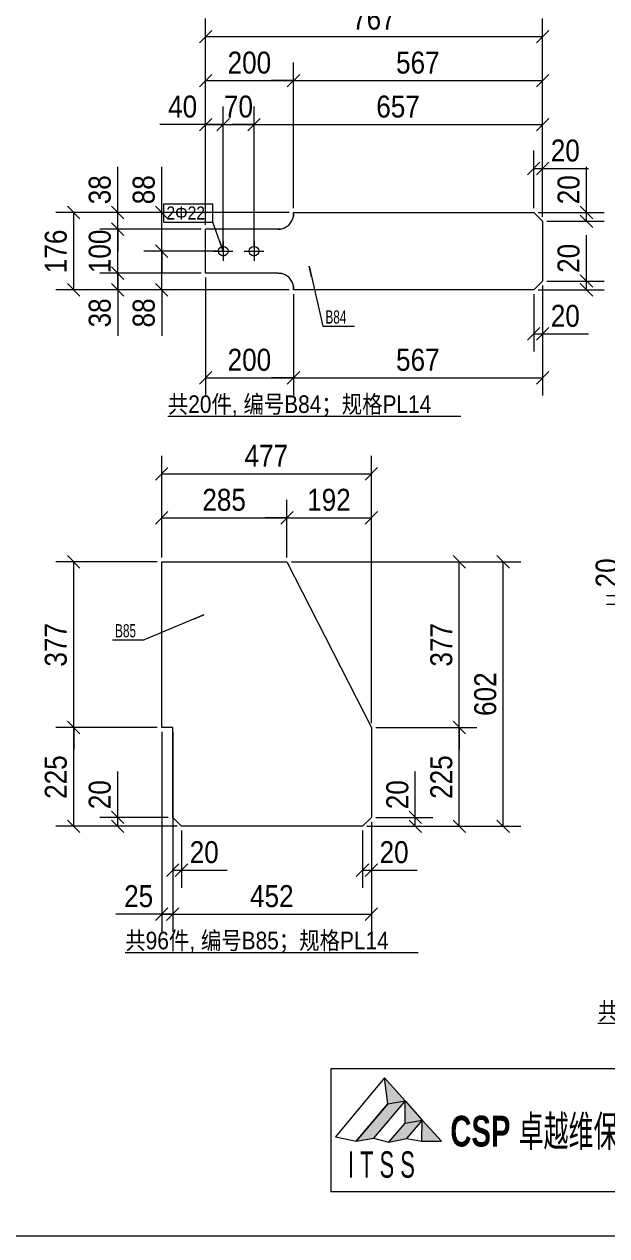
# Model space of a CAD drawing. Header units: inches. Extents: x 0 to 1938, y -2180 to 0.
# Drawn here: x 797.9 to 930.4, y -1300 to -1024.4 of the extents above; entities that cross this region are included whole.
import ezdxf

# ---------------------------------------------------------------- set-up
doc = ezdxf.new("R2010")
doc.units = ezdxf.units.IN
doc.header["$MEASUREMENT"] = 0
doc.linetypes.add('XKITLINE00', pattern=[0])
doc.linetypes.add('XKITLINE01', pattern=[4, 1, -1, 1, -1])
for name, color, linetype, lineweight in [('Bolt', 7, 'Continuous', 0), ('BoltMark', 3, 'Continuous', 0), ('DrawingSheet', 5, 'Continuous', 0), ('OtherObjectType', 1, 'Continuous', 0), ('Part', 2, 'Continuous', 0), ('PartMark', 3, 'Continuous', 0), ('Z-DIMENSIONS', 1, 'Continuous', 0)]:
    doc.layers.add(name, color=color, linetype=linetype, lineweight=lineweight)
doc.styles.add('Arial Black', font='ariblk.ttf')
doc.styles.add('Arial Black Bold', font='ARIAL.TTF')
doc.styles.add('Arial Narrow', font='ARIAL.TTF')
doc.styles.add('romsim', font='ARIAL.TTF')
doc.styles.add('宋体', font='ARIAL.TTF')

# ---------------------------------------------------------------- blocks, each defined once
blk = doc.blocks.new('*A1269')
at = {"layer": 'Part', "color": 2, "linetype": 'XKITLINE00', "lineweight": 0}
for p, q in [((209.14, 237.46), (209.09, 236.91)), ((209.14, 237.46), (209.14, 237.76)), ((209.14, 237.76), (263.79, 237.76)), ((263.79, 237.76), (265.79, 235.76)), ((265.79, 235.76), (265.79, 222.16)), ((189.14, 223.96), (189.14, 233.96)), ((205.64, 233.96), (189.14, 233.96)), ((206.18, 234), (205.64, 233.96)), ((205.64, 223.96), (189.14, 223.96)), ((205.64, 223.96), (206.18, 223.91)), ((209.09, 221), (209.14, 220.46)), ((265.79, 222.16), (263.79, 220.16)), ((209.14, 220.16), (209.14, 220.46)), ((263.79, 220.16), (209.14, 220.16))]:
    blk.add_line(p, q, dxfattribs=at)
at = {"layer": 'Part', "color": 6, "linetype": 'XKITLINE01', "lineweight": 0}
for p, q in [((209.09, 236.91), (209.14, 237.46)), ((205.64, 233.96), (206.18, 234)), ((206.18, 223.91), (205.64, 223.96)), ((209.14, 220.46), (209.09, 221))]:
    blk.add_line(p, q, dxfattribs=at)
at = {"layer": 'Part', "color": 2, "linetype": 'XKITLINE00', "lineweight": 0}
for centre, start, end in [((205.64, 237.46), 279, 351), ((205.64, 220.46), 9, 81)]:
    blk.add_arc(centre, 3.5, start, end, dxfattribs=at)
at = {"layer": 'Part', "color": 6, "linetype": 'XKITLINE01', "lineweight": 0}
for centre, start, end in [((205.64, 237.46), 279, 351), ((205.64, 220.46), 9, 81)]:
    blk.add_arc(centre, 3.5, start, end, dxfattribs=at)
blk = doc.blocks.new('*A1270')
at = {"layer": 'Bolt', "color": 2, "linetype": 'XKITLINE00', "lineweight": 0}
for p, q in [((190.94, 228.96), (195.34, 228.96)), ((193.14, 231.16), (193.14, 226.76)), ((197.94, 228.96), (202.34, 228.96)), ((200.14, 231.16), (200.14, 226.76))]:
    blk.add_line(p, q, dxfattribs=at)
for centre in [(193.14, 228.96), (200.14, 228.96)]:
    blk.add_circle(centre, 1.1, dxfattribs=at)
blk = doc.blocks.new('*A1271')
at = {"layer": 'Part', "color": 2, "linetype": 'XKITLINE00', "lineweight": 0}
for p, q in [((179.14, 120.61), (179.14, 158.31)), ((179.14, 158.31), (207.64, 158.31)), ((207.64, 158.31), (226.84, 120.61)), ((181.64, 120.61), (179.14, 120.61)), ((181.64, 100.16), (181.64, 120.61)), ((226.84, 120.61), (226.84, 100.16)), ((183.64, 98.16), (181.64, 100.16)), ((226.84, 100.16), (224.84, 98.16)), ((224.84, 98.16), (183.64, 98.16))]:
    blk.add_line(p, q, dxfattribs=at)
blk = doc.blocks.new('*A1287')
at = {"layer": 'DrawingSheet', "color": 5, "linetype": 'XKITLINE00', "lineweight": 0}
blk.add_line((5, 5), (635, 5), dxfattribs=at)
blk = doc.blocks.new('*A1289')
at = {"layer": 'OtherObjectType'}
for color, points in [(3, [(229.8, 41), (234.5, 35.7), (230.6, 35.1)]), (2, [(227.3, 27.2), (223.4, 26.5), (230.6, 35), (234.5, 35.7)]), (3, [(234.5, 35.7), (238.4, 31.3), (234.5, 30.7)]), (2, [(234.8, 27.1), (230.8, 26.3), (234.5, 30.6), (238.4, 31.3)]), (3, [(238.4, 31.3), (242.8, 26.5), (238.3, 26.5)])]:
    blk.add_hatch(color=color, dxfattribs=at).paths.add_polyline_path(points, flags=17)
at = {"layer": 'OtherObjectType', "color": 3, "linetype": 'XKITLINE00', "lineweight": 0}
for p, q in [((625, 43), (217.6, 43)), ((217.6, 43), (217.6, 15)), ((625, 15), (217.6, 15))]:
    blk.add_line(p, q, dxfattribs=at)
at = {"layer": 'OtherObjectType', "color": 2, "linetype": 'XKITLINE00', "lineweight": 0}
for p, q in [((229.8, 40.9), (218.7, 27.5)), ((230.6, 35), (229.8, 40.9)), ((229.8, 40.9), (234.5, 35.7)), ((223.4, 26.5), (230.6, 35)), ((230.6, 35), (223.4, 26.5)), ((234.5, 35.7), (227.3, 27.2)), ((230.6, 35), (234.5, 35.7)), ((234.5, 30.6), (234.5, 35.7)), ((234.5, 35.7), (238.4, 31.3)), ((230.8, 26.3), (234.5, 30.6)), ((234.5, 30.6), (238.4, 31.3)), ((238.4, 31.3), (234.8, 27.1)), ((238.3, 26.5), (238.4, 31.3)), ((242.8, 26.5), (238.4, 31.3)), ((218.7, 27.5), (223.4, 26.5)), ((223.4, 26.5), (227.3, 27.2)), ((227.3, 27.2), (230.8, 26.3)), ((230.8, 26.3), (234.8, 27.1)), ((234.8, 27.1), (238.3, 26.5)), ((238.3, 26.5), (242.8, 26.5))]:
    blk.add_line(p, q, dxfattribs=at)
at = {"layer": 'OtherObjectType', "color": 3, "width": 0.595}
for s, height, style, p in [('CSP 卓越维保有限公司', 7, 'Arial Black', (244.8, 25.3)), ('I T S S', 6, 'Arial Black Bold', (221.5, 18.2))]:
    blk.add_text(s, height=height, dxfattribs=dict(at, style=style)).set_placement(p)
blk = doc.blocks.new('*A1383')
at = {"layer": 'OtherObjectType', "color": 6, "linetype": 'XKITLINE00', "lineweight": 0}
blk.add_line((180.54, 191.41), (247.19, 191.41), dxfattribs=at)
at = {"layer": 'OtherObjectType', "color": 3, "style": '宋体', "width": 0.85}
blk.add_text('共20件, 编号B84；规格PL14', height=4, dxfattribs=at).set_placement((180.54, 192.16))
blk = doc.blocks.new('*A1384')
at = {"layer": 'Z-DIMENSIONS', "color": 4, "linetype": 'XKITLINE00', "lineweight": 0}
for p, q in [((263.79, 238.76), (263.79, 251.86)), ((265.79, 236.76), (265.79, 251.86)), ((265.2, 249.17), (262.37, 246.34)), ((267.2, 249.17), (264.37, 246.34)), ((263.79, 247.76), (265.79, 247.76)), ((265.79, 247.76), (276.2, 247.76)), ((265.79, 247.76), (276.2, 247.76))]:
    blk.add_line(p, q, dxfattribs=at)
at = {"layer": 'Z-DIMENSIONS', "color": 7}
for p in [(263.79, 247.76), (265.79, 247.76)]:
    blk.add_point(p, dxfattribs=at)
at = {"layer": 'Z-DIMENSIONS', "color": 7, "style": 'Arial Narrow', "width": 0.85}
blk.add_text('20', height=5, dxfattribs=at).set_placement((267.66, 249.36))
blk = doc.blocks.new('*A1385')
at = {"layer": 'Z-DIMENSIONS', "color": 4, "linetype": 'XKITLINE00', "lineweight": 0}
for p, q in [((265.79, 221.16), (265.79, 206.16)), ((263.79, 219.16), (263.79, 206.16)), ((265.2, 211.57), (262.37, 208.74)), ((263.79, 210.16), (265.79, 210.16)), ((267.2, 211.57), (264.37, 208.74)), ((265.79, 210.16), (276.2, 210.16)), ((265.79, 210.16), (276.2, 210.16))]:
    blk.add_line(p, q, dxfattribs=at)
at = {"layer": 'Z-DIMENSIONS', "color": 7}
for p in [(263.79, 210.16), (265.79, 210.16)]:
    blk.add_point(p, dxfattribs=at)
at = {"layer": 'Z-DIMENSIONS', "color": 7, "style": 'Arial Narrow', "width": 0.85}
blk.add_text('20', height=5, dxfattribs=at).set_placement((267.66, 211.76))
blk = doc.blocks.new('*A1386')
at = {"layer": 'Z-DIMENSIONS', "color": 4, "linetype": 'XKITLINE00', "lineweight": 0}
for p, q in [((275.79, 237.76), (275.79, 248.17)), ((275.79, 237.76), (275.79, 248.17)), ((264.79, 237.76), (279.79, 237.76)), ((274.37, 239.17), (277.2, 236.34)), ((274.37, 237.17), (277.2, 234.34)), ((275.79, 235.76), (275.79, 237.76)), ((266.79, 235.76), (279.79, 235.76))]:
    blk.add_line(p, q, dxfattribs=at)
at = {"layer": 'Z-DIMENSIONS', "color": 7}
for p in [(275.79, 237.76), (275.79, 235.76)]:
    blk.add_point(p, dxfattribs=at)
at = {"layer": 'Z-DIMENSIONS', "color": 7, "style": 'Arial Narrow', "width": 0.85}
blk.add_text('20', height=5, rotation=90.0002, dxfattribs=at).set_placement((274.19, 239.63))
blk = doc.blocks.new('*A1387')
at = {"layer": 'Z-DIMENSIONS', "color": 4, "linetype": 'XKITLINE00', "lineweight": 0}
for p, q in [((275.79, 222.16), (275.79, 232.57)), ((275.79, 222.16), (275.79, 232.57)), ((274.37, 223.57), (277.2, 220.74)), ((266.79, 222.16), (279.79, 222.16)), ((274.37, 221.57), (277.2, 218.74)), ((275.79, 220.16), (275.79, 222.16)), ((264.79, 220.16), (279.79, 220.16))]:
    blk.add_line(p, q, dxfattribs=at)
at = {"layer": 'Z-DIMENSIONS', "color": 7}
for p in [(275.79, 222.16), (275.79, 220.16)]:
    blk.add_point(p, dxfattribs=at)
at = {"layer": 'Z-DIMENSIONS', "color": 7, "style": 'Arial Narrow', "width": 0.85}
blk.add_text('20', height=5, rotation=90.0002, dxfattribs=at).set_placement((274.19, 224.03))
blk = doc.blocks.new('*A1388')
at = {"layer": 'Z-DIMENSIONS', "color": 4, "linetype": 'XKITLINE00', "lineweight": 0}
for p, q in [((200.14, 229.96), (200.14, 261.86)), ((265.79, 236.76), (265.79, 261.86)), ((201.55, 259.17), (198.72, 256.34)), ((267.2, 259.17), (264.37, 256.34)), ((200.14, 257.76), (195.14, 257.76)), ((200.14, 257.76), (265.79, 257.76))]:
    blk.add_line(p, q, dxfattribs=at)
at = {"layer": 'Z-DIMENSIONS', "color": 7}
for p in [(200.14, 257.76), (265.79, 257.76)]:
    blk.add_point(p, dxfattribs=at)
at = {"layer": 'Z-DIMENSIONS', "color": 7, "style": 'Arial Narrow', "width": 0.85}
blk.add_text('657', height=5, dxfattribs=at).set_placement((227.96, 259.36))
blk = doc.blocks.new('*A1389')
at = {"layer": 'Z-DIMENSIONS', "color": 4, "linetype": 'XKITLINE00', "lineweight": 0}
for p, q in [((193.14, 229.96), (193.14, 261.86)), ((200.14, 229.96), (200.14, 261.86)), ((194.55, 259.17), (191.72, 256.34)), ((201.55, 259.17), (198.72, 256.34)), ((193.14, 257.76), (188.14, 257.76)), ((193.14, 257.76), (200.14, 257.76)), ((200.14, 257.76), (205.14, 257.76))]:
    blk.add_line(p, q, dxfattribs=at)
at = {"layer": 'Z-DIMENSIONS', "color": 7}
for p in [(193.14, 257.76), (200.14, 257.76)]:
    blk.add_point(p, dxfattribs=at)
at = {"layer": 'Z-DIMENSIONS', "color": 7, "style": 'Arial Narrow', "width": 0.85}
blk.add_text('70', height=5, dxfattribs=at).set_placement((193.3, 259.36))
blk = doc.blocks.new('*A1390')
at = {"layer": 'Z-DIMENSIONS', "color": 4, "linetype": 'XKITLINE00', "lineweight": 0}
for p, q in [((189.14, 234.96), (189.14, 261.86)), ((193.14, 229.96), (193.14, 261.86)), ((190.55, 259.17), (187.72, 256.34)), ((194.55, 259.17), (191.72, 256.34)), ((189.14, 257.76), (178.72, 257.76)), ((189.14, 257.76), (178.72, 257.76)), ((189.14, 257.76), (193.14, 257.76)), ((193.14, 257.76), (198.14, 257.76))]:
    blk.add_line(p, q, dxfattribs=at)
at = {"layer": 'Z-DIMENSIONS', "color": 7}
for p in [(189.14, 257.76), (193.14, 257.76)]:
    blk.add_point(p, dxfattribs=at)
at = {"layer": 'Z-DIMENSIONS', "color": 7, "style": 'Arial Narrow', "width": 0.85}
blk.add_text('40', height=5, dxfattribs=at).set_placement((180.6, 259.36))
blk = doc.blocks.new('*A1391')
at = {"layer": 'Z-DIMENSIONS', "color": 4, "linetype": 'XKITLINE00', "lineweight": 0}
for p, q in [((179.14, 237.76), (179.14, 248.17)), ((179.14, 237.76), (179.14, 248.17)), ((208.14, 237.76), (175.04, 237.76)), ((177.72, 239.17), (180.55, 236.34)), ((179.14, 228.96), (179.14, 237.76)), ((192.14, 228.96), (175.04, 228.96)), ((177.72, 230.37), (180.55, 227.54)), ((179.14, 228.96), (179.14, 223.96))]:
    blk.add_line(p, q, dxfattribs=at)
at = {"layer": 'Z-DIMENSIONS', "color": 7}
for p in [(179.14, 237.76), (179.14, 228.96)]:
    blk.add_point(p, dxfattribs=at)
at = {"layer": 'Z-DIMENSIONS', "color": 7, "style": 'Arial Narrow', "width": 0.85}
blk.add_text('88', height=5, rotation=90.0002, dxfattribs=at).set_placement((177.54, 239.63))
blk = doc.blocks.new('*A1392')
at = {"layer": 'Z-DIMENSIONS', "color": 4, "linetype": 'XKITLINE00', "lineweight": 0}
for p, q in [((179.14, 228.96), (179.14, 233.96)), ((192.14, 228.96), (175.04, 228.96)), ((177.72, 230.37), (180.55, 227.54)), ((179.14, 220.16), (179.14, 228.96)), ((177.72, 221.57), (180.55, 218.74)), ((208.14, 220.16), (175.04, 220.16)), ((179.14, 220.16), (179.14, 209.74)), ((179.14, 220.16), (179.14, 209.74))]:
    blk.add_line(p, q, dxfattribs=at)
at = {"layer": 'Z-DIMENSIONS', "color": 7}
for p in [(179.14, 228.96), (179.14, 220.16)]:
    blk.add_point(p, dxfattribs=at)
at = {"layer": 'Z-DIMENSIONS', "color": 7, "style": 'Arial Narrow', "width": 0.85}
blk.add_text('88', height=5, rotation=90.0002, dxfattribs=at).set_placement((177.54, 211.62))
blk = doc.blocks.new('*A1393')
at = {"layer": 'Z-DIMENSIONS', "color": 4, "linetype": 'XKITLINE00', "lineweight": 0}
for p, q in [((209.14, 238.76), (209.14, 271.86)), ((265.79, 236.76), (265.79, 271.86)), ((209.14, 267.76), (204.14, 267.76)), ((210.55, 269.17), (207.72, 266.34)), ((209.14, 267.76), (265.79, 267.76)), ((267.2, 269.17), (264.37, 266.34))]:
    blk.add_line(p, q, dxfattribs=at)
at = {"layer": 'Z-DIMENSIONS', "color": 7}
for p in [(209.14, 267.76), (265.79, 267.76)]:
    blk.add_point(p, dxfattribs=at)
at = {"layer": 'Z-DIMENSIONS', "color": 7, "style": 'Arial Narrow', "width": 0.85}
blk.add_text('567', height=5, dxfattribs=at).set_placement((232.46, 269.36))
blk = doc.blocks.new('*A1394')
at = {"layer": 'Z-DIMENSIONS', "color": 4, "linetype": 'XKITLINE00', "lineweight": 0}
for p, q in [((189.14, 234.96), (189.14, 271.86)), ((209.14, 238.76), (209.14, 271.86)), ((190.55, 269.17), (187.72, 266.34)), ((189.14, 267.76), (209.14, 267.76)), ((210.55, 269.17), (207.72, 266.34)), ((209.14, 267.76), (214.14, 267.76))]:
    blk.add_line(p, q, dxfattribs=at)
at = {"layer": 'Z-DIMENSIONS', "color": 7}
for p in [(189.14, 267.76), (209.14, 267.76)]:
    blk.add_point(p, dxfattribs=at)
at = {"layer": 'Z-DIMENSIONS', "color": 7, "style": 'Arial Narrow', "width": 0.85}
blk.add_text('200', height=5, dxfattribs=at).set_placement((194.14, 269.36))
blk = doc.blocks.new('*A1395')
at = {"layer": 'Z-DIMENSIONS', "color": 4, "linetype": 'XKITLINE00', "lineweight": 0}
for p, q in [((265.79, 221.16), (265.79, 196.16)), ((209.14, 219.16), (209.14, 196.16)), ((210.55, 201.57), (207.72, 198.74)), ((267.2, 201.57), (264.37, 198.74)), ((209.14, 200.16), (204.14, 200.16)), ((209.14, 200.16), (265.79, 200.16))]:
    blk.add_line(p, q, dxfattribs=at)
at = {"layer": 'Z-DIMENSIONS', "color": 7}
for p in [(209.14, 200.16), (265.79, 200.16)]:
    blk.add_point(p, dxfattribs=at)
at = {"layer": 'Z-DIMENSIONS', "color": 7, "style": 'Arial Narrow', "width": 0.85}
blk.add_text('567', height=5, dxfattribs=at).set_placement((232.46, 201.76))
blk = doc.blocks.new('*A1396')
at = {"layer": 'Z-DIMENSIONS', "color": 4, "linetype": 'XKITLINE00', "lineweight": 0}
for p, q in [((189.14, 222.96), (189.14, 196.16)), ((209.14, 219.16), (209.14, 196.16)), ((190.55, 201.57), (187.72, 198.74)), ((210.55, 201.57), (207.72, 198.74)), ((189.14, 200.16), (209.14, 200.16)), ((209.14, 200.16), (214.14, 200.16))]:
    blk.add_line(p, q, dxfattribs=at)
at = {"layer": 'Z-DIMENSIONS', "color": 7}
for p in [(189.14, 200.16), (209.14, 200.16)]:
    blk.add_point(p, dxfattribs=at)
at = {"layer": 'Z-DIMENSIONS', "color": 7, "style": 'Arial Narrow', "width": 0.85}
blk.add_text('200', height=5, dxfattribs=at).set_placement((194.14, 201.76))
blk = doc.blocks.new('*A1397')
at = {"layer": 'Z-DIMENSIONS', "color": 4, "linetype": 'XKITLINE00', "lineweight": 0}
for p, q in [((169.14, 237.76), (169.14, 248.17)), ((169.14, 237.76), (169.14, 248.17)), ((208.14, 237.76), (165.04, 237.76)), ((167.72, 239.17), (170.55, 236.34)), ((169.14, 233.96), (169.14, 237.76)), ((167.72, 235.37), (170.55, 232.54)), ((188.14, 233.96), (165.04, 233.96)), ((169.14, 233.96), (169.14, 228.96))]:
    blk.add_line(p, q, dxfattribs=at)
at = {"layer": 'Z-DIMENSIONS', "color": 7}
for p in [(169.14, 237.76), (169.14, 233.96)]:
    blk.add_point(p, dxfattribs=at)
at = {"layer": 'Z-DIMENSIONS', "color": 7, "style": 'Arial Narrow', "width": 0.85}
blk.add_text('38', height=5, rotation=90.0002, dxfattribs=at).set_placement((167.54, 239.63))
blk = doc.blocks.new('*A1398')
at = {"layer": 'Z-DIMENSIONS', "color": 4, "linetype": 'XKITLINE00', "lineweight": 0}
for p, q in [((169.14, 233.96), (169.14, 238.96)), ((167.72, 235.37), (170.55, 232.54)), ((188.14, 233.96), (165.04, 233.96)), ((169.14, 223.96), (169.14, 233.96)), ((188.14, 223.96), (165.04, 223.96)), ((167.72, 225.37), (170.55, 222.54)), ((169.14, 223.96), (169.14, 218.96))]:
    blk.add_line(p, q, dxfattribs=at)
at = {"layer": 'Z-DIMENSIONS', "color": 7}
for p in [(169.14, 233.96), (169.14, 223.96)]:
    blk.add_point(p, dxfattribs=at)
at = {"layer": 'Z-DIMENSIONS', "color": 7, "style": 'Arial Narrow', "width": 0.85}
blk.add_text('100', height=5, rotation=90.0002, dxfattribs=at).set_placement((167.54, 223.96))
blk = doc.blocks.new('*A1399')
at = {"layer": 'Z-DIMENSIONS', "color": 4, "linetype": 'XKITLINE00', "lineweight": 0}
for p, q in [((169.14, 223.96), (169.14, 228.96)), ((188.14, 223.96), (165.04, 223.96)), ((167.72, 225.37), (170.55, 222.54)), ((169.14, 220.16), (169.14, 223.96)), ((167.72, 221.57), (170.55, 218.74)), ((208.14, 220.16), (165.04, 220.16)), ((169.14, 220.16), (169.14, 209.74)), ((169.14, 220.16), (169.14, 209.74))]:
    blk.add_line(p, q, dxfattribs=at)
at = {"layer": 'Z-DIMENSIONS', "color": 7}
for p in [(169.14, 223.96), (169.14, 220.16)]:
    blk.add_point(p, dxfattribs=at)
at = {"layer": 'Z-DIMENSIONS', "color": 7, "style": 'Arial Narrow', "width": 0.85}
blk.add_text('38', height=5, rotation=90.0002, dxfattribs=at).set_placement((167.54, 211.62))
blk = doc.blocks.new('*A1400')
at = {"layer": 'Z-DIMENSIONS', "color": 4, "linetype": 'XKITLINE00', "lineweight": 0}
for p, q in [((189.14, 234.96), (189.14, 281.86)), ((265.79, 236.76), (265.79, 281.86)), ((190.55, 279.17), (187.72, 276.34)), ((267.2, 279.17), (264.37, 276.34)), ((189.14, 277.76), (265.79, 277.76))]:
    blk.add_line(p, q, dxfattribs=at)
at = {"layer": 'Z-DIMENSIONS', "color": 7}
for p in [(189.14, 277.76), (265.79, 277.76)]:
    blk.add_point(p, dxfattribs=at)
at = {"layer": 'Z-DIMENSIONS', "color": 7, "style": 'Arial Narrow', "width": 0.85}
blk.add_text('767', height=5, dxfattribs=at).set_placement((222.46, 279.36))
blk = doc.blocks.new('*A1401')
at = {"layer": 'Z-DIMENSIONS', "color": 4, "linetype": 'XKITLINE00', "lineweight": 0}
for p, q in [((208.14, 237.76), (155.04, 237.76)), ((157.72, 239.17), (160.55, 236.34)), ((159.14, 220.16), (159.14, 237.76)), ((157.72, 221.57), (160.55, 218.74)), ((208.14, 220.16), (155.04, 220.16))]:
    blk.add_line(p, q, dxfattribs=at)
at = {"layer": 'Z-DIMENSIONS', "color": 7}
for p in [(159.14, 237.76), (159.14, 220.16)]:
    blk.add_point(p, dxfattribs=at)
at = {"layer": 'Z-DIMENSIONS', "color": 7, "style": 'Arial Narrow', "width": 0.85}
blk.add_text('176', height=5, rotation=90.0002, dxfattribs=at).set_placement((157.54, 223.96))
blk = doc.blocks.new('*A1402')
at = {"layer": 'PartMark', "color": 4, "linetype": 'XKITLINE00', "lineweight": 0}
for p, q in [((212.7, 225.58), (215.8, 211.89)), ((213.25, 223.14), (212.7, 225.58)), ((215.8, 211.89), (223.04, 211.89))]:
    blk.add_line(p, q, dxfattribs=at)
at = {"layer": 'PartMark', "color": 1, "style": 'romsim', "width": 0.6375}
blk.add_text('B84', height=3, dxfattribs=at).set_placement((216.4, 212.49))
blk = doc.blocks.new('*A1403')
at = {"layer": 'BoltMark', "color": 1, "linetype": 'XKITLINE00', "lineweight": 0}
for p, q in [((179.61, 239.75), (190.81, 239.75)), ((179.61, 235.55), (179.61, 239.75)), ((190.81, 235.55), (190.81, 239.75)), ((179.61, 235.55), (190.81, 235.55)), ((193.14, 228.96), (190.81, 235.55)), ((192.3, 231.31), (193.14, 228.96))]:
    blk.add_line(p, q, dxfattribs=at)
at = {"layer": 'BoltMark', "color": 4, "style": '宋体', "width": 0.85}
blk.add_text('2Φ22', height=3, dxfattribs=at).set_placement((180.21, 236.15))
blk = doc.blocks.new('*A1404')
at = {"layer": 'OtherObjectType', "color": 6, "linetype": 'XKITLINE00', "lineweight": 0}
blk.add_line((170.86, 69.41), (237.51, 69.41), dxfattribs=at)
at = {"layer": 'OtherObjectType', "color": 3, "style": '宋体', "width": 0.85}
blk.add_text('共96件, 编号B85；规格PL14', height=4, dxfattribs=at).set_placement((170.86, 70.16))
blk = doc.blocks.new('*A1405')
at = {"layer": 'Z-DIMENSIONS', "color": 4, "linetype": 'XKITLINE00', "lineweight": 0}
for p, q in [((181.64, 99.16), (181.64, 84.16)), ((183.64, 97.16), (183.64, 84.16)), ((183.05, 89.57), (180.22, 86.74)), ((185.05, 89.57), (182.22, 86.74)), ((181.64, 88.16), (183.64, 88.16)), ((183.64, 88.16), (194.05, 88.16)), ((183.64, 88.16), (194.05, 88.16))]:
    blk.add_line(p, q, dxfattribs=at)
at = {"layer": 'Z-DIMENSIONS', "color": 7}
for p in [(181.64, 88.16), (183.64, 88.16)]:
    blk.add_point(p, dxfattribs=at)
at = {"layer": 'Z-DIMENSIONS', "color": 7, "style": 'Arial Narrow', "width": 0.85}
blk.add_text('20', height=5, dxfattribs=at).set_placement((185.51, 89.76))
blk = doc.blocks.new('*A1406')
at = {"layer": 'Z-DIMENSIONS', "color": 4, "linetype": 'XKITLINE00', "lineweight": 0}
for p, q in [((224.84, 97.16), (224.84, 84.16)), ((226.84, 99.16), (226.84, 84.16)), ((226.25, 89.57), (223.42, 86.74)), ((228.25, 89.57), (225.42, 86.74)), ((224.84, 88.16), (226.84, 88.16)), ((226.84, 88.16), (237.25, 88.16)), ((226.84, 88.16), (237.25, 88.16))]:
    blk.add_line(p, q, dxfattribs=at)
at = {"layer": 'Z-DIMENSIONS', "color": 7}
for p in [(224.84, 88.16), (226.84, 88.16)]:
    blk.add_point(p, dxfattribs=at)
at = {"layer": 'Z-DIMENSIONS', "color": 7, "style": 'Arial Narrow', "width": 0.85}
blk.add_text('20', height=5, dxfattribs=at).set_placement((228.71, 89.76))
blk = doc.blocks.new('*A1407')
at = {"layer": 'Z-DIMENSIONS', "color": 4, "linetype": 'XKITLINE00', "lineweight": 0}
for p, q in [((169.14, 100.16), (169.14, 110.57)), ((169.14, 100.16), (169.14, 110.57)), ((180.64, 100.16), (165.04, 100.16)), ((167.72, 101.57), (170.55, 98.74)), ((167.72, 99.57), (170.55, 96.74)), ((169.14, 98.16), (169.14, 100.16)), ((182.64, 98.16), (165.04, 98.16))]:
    blk.add_line(p, q, dxfattribs=at)
at = {"layer": 'Z-DIMENSIONS', "color": 7}
for p in [(169.14, 100.16), (169.14, 98.16)]:
    blk.add_point(p, dxfattribs=at)
at = {"layer": 'Z-DIMENSIONS', "color": 7, "style": 'Arial Narrow', "width": 0.85}
blk.add_text('20', height=5, rotation=90.0002, dxfattribs=at).set_placement((167.54, 102.03))
blk = doc.blocks.new('*A1408')
at = {"layer": 'Z-DIMENSIONS', "color": 4, "linetype": 'XKITLINE00', "lineweight": 0}
for p, q in [((236.84, 100.16), (236.84, 110.57)), ((236.84, 100.16), (236.84, 110.57)), ((227.84, 100.16), (240.84, 100.16)), ((235.42, 101.57), (238.25, 98.74)), ((235.42, 99.57), (238.25, 96.74)), ((236.84, 98.16), (236.84, 100.16)), ((225.84, 98.16), (240.84, 98.16))]:
    blk.add_line(p, q, dxfattribs=at)
at = {"layer": 'Z-DIMENSIONS', "color": 7}
for p in [(236.84, 100.16), (236.84, 98.16)]:
    blk.add_point(p, dxfattribs=at)
at = {"layer": 'Z-DIMENSIONS', "color": 7, "style": 'Arial Narrow', "width": 0.85}
blk.add_text('20', height=5, rotation=90.0002, dxfattribs=at).set_placement((235.24, 102.03))
blk = doc.blocks.new('*A1409')
at = {"layer": 'Z-DIMENSIONS', "color": 4, "linetype": 'XKITLINE00', "lineweight": 0}
for p, q in [((207.64, 159.31), (207.64, 172.41)), ((226.84, 121.61), (226.84, 172.41)), ((207.64, 168.31), (202.64, 168.31)), ((209.05, 169.72), (206.22, 166.89)), ((207.64, 168.31), (226.84, 168.31)), ((228.25, 169.72), (225.42, 166.89))]:
    blk.add_line(p, q, dxfattribs=at)
at = {"layer": 'Z-DIMENSIONS', "color": 7}
for p in [(207.64, 168.31), (226.84, 168.31)]:
    blk.add_point(p, dxfattribs=at)
at = {"layer": 'Z-DIMENSIONS', "color": 7, "style": 'Arial Narrow', "width": 0.85}
blk.add_text('192', height=5, dxfattribs=at).set_placement((212.24, 169.91))
blk = doc.blocks.new('*A1410')
at = {"layer": 'Z-DIMENSIONS', "color": 4, "linetype": 'XKITLINE00', "lineweight": 0}
for p, q in [((179.14, 159.31), (179.14, 172.41)), ((207.64, 159.31), (207.64, 172.41)), ((180.55, 169.72), (177.72, 166.89)), ((179.14, 168.31), (207.64, 168.31)), ((209.05, 169.72), (206.22, 166.89)), ((207.64, 168.31), (212.64, 168.31))]:
    blk.add_line(p, q, dxfattribs=at)
at = {"layer": 'Z-DIMENSIONS', "color": 7}
for p in [(179.14, 168.31), (207.64, 168.31)]:
    blk.add_point(p, dxfattribs=at)
at = {"layer": 'Z-DIMENSIONS', "color": 7, "style": 'Arial Narrow', "width": 0.85}
blk.add_text('285', height=5, dxfattribs=at).set_placement((188.39, 169.91))
blk = doc.blocks.new('*A1411')
at = {"layer": 'Z-DIMENSIONS', "color": 4, "linetype": 'XKITLINE00', "lineweight": 0}
for p, q in [((181.64, 119.61), (181.64, 74.16)), ((226.84, 99.16), (226.84, 74.16)), ((181.64, 78.16), (176.64, 78.16)), ((183.05, 79.57), (180.22, 76.74)), ((181.64, 78.16), (226.84, 78.16)), ((228.25, 79.57), (225.42, 76.74))]:
    blk.add_line(p, q, dxfattribs=at)
at = {"layer": 'Z-DIMENSIONS', "color": 7}
for p in [(181.64, 78.16), (226.84, 78.16)]:
    blk.add_point(p, dxfattribs=at)
at = {"layer": 'Z-DIMENSIONS', "color": 7, "style": 'Arial Narrow', "width": 0.85}
blk.add_text('452', height=5, dxfattribs=at).set_placement((199.24, 79.76))
blk = doc.blocks.new('*A1412')
at = {"layer": 'Z-DIMENSIONS', "color": 4, "linetype": 'XKITLINE00', "lineweight": 0}
for p, q in [((179.14, 119.61), (179.14, 74.16)), ((181.64, 119.61), (181.64, 74.16)), ((179.14, 78.16), (168.72, 78.16)), ((179.14, 78.16), (168.72, 78.16)), ((180.55, 79.57), (177.72, 76.74)), ((179.14, 78.16), (181.64, 78.16)), ((183.05, 79.57), (180.22, 76.74)), ((181.64, 78.16), (186.64, 78.16))]:
    blk.add_line(p, q, dxfattribs=at)
at = {"layer": 'Z-DIMENSIONS', "color": 7}
for p in [(179.14, 78.16), (181.64, 78.16)]:
    blk.add_point(p, dxfattribs=at)
at = {"layer": 'Z-DIMENSIONS', "color": 7, "style": 'Arial Narrow', "width": 0.85}
blk.add_text('25', height=5, dxfattribs=at).set_placement((170.6, 79.76))
blk = doc.blocks.new('*A1413')
at = {"layer": 'Z-DIMENSIONS', "color": 4, "linetype": 'XKITLINE00', "lineweight": 0}
for p, q in [((178.14, 158.31), (155.04, 158.31)), ((157.72, 159.72), (160.55, 156.89)), ((159.14, 120.61), (159.14, 158.31)), ((157.72, 122.02), (160.55, 119.19)), ((178.14, 120.61), (155.04, 120.61)), ((159.14, 120.61), (159.14, 115.61))]:
    blk.add_line(p, q, dxfattribs=at)
at = {"layer": 'Z-DIMENSIONS', "color": 7}
for p in [(159.14, 158.31), (159.14, 120.61)]:
    blk.add_point(p, dxfattribs=at)
at = {"layer": 'Z-DIMENSIONS', "color": 7, "style": 'Arial Narrow', "width": 0.85}
blk.add_text('377', height=5, rotation=90.0002, dxfattribs=at).set_placement((157.54, 134.46))
blk = doc.blocks.new('*A1414')
at = {"layer": 'Z-DIMENSIONS', "color": 4, "linetype": 'XKITLINE00', "lineweight": 0}
for p, q in [((159.14, 120.61), (159.14, 125.61)), ((157.72, 122.02), (160.55, 119.19)), ((178.14, 120.61), (155.04, 120.61)), ((159.14, 98.16), (159.14, 120.61)), ((157.72, 99.57), (160.55, 96.74)), ((182.64, 98.16), (155.04, 98.16))]:
    blk.add_line(p, q, dxfattribs=at)
at = {"layer": 'Z-DIMENSIONS', "color": 7}
for p in [(159.14, 120.61), (159.14, 98.16)]:
    blk.add_point(p, dxfattribs=at)
at = {"layer": 'Z-DIMENSIONS', "color": 7, "style": 'Arial Narrow', "width": 0.85}
blk.add_text('225', height=5, rotation=90.0002, dxfattribs=at).set_placement((157.54, 104.38))
blk = doc.blocks.new('*A1415')
at = {"layer": 'Z-DIMENSIONS', "color": 4, "linetype": 'XKITLINE00', "lineweight": 0}
for p, q in [((208.64, 158.31), (250.84, 158.31)), ((245.42, 159.72), (248.25, 156.89)), ((246.84, 120.61), (246.84, 158.31)), ((245.42, 122.02), (248.25, 119.19)), ((227.84, 120.61), (250.84, 120.61)), ((246.84, 120.61), (246.84, 115.61))]:
    blk.add_line(p, q, dxfattribs=at)
at = {"layer": 'Z-DIMENSIONS', "color": 7}
for p in [(246.84, 158.31), (246.84, 120.61)]:
    blk.add_point(p, dxfattribs=at)
at = {"layer": 'Z-DIMENSIONS', "color": 7, "style": 'Arial Narrow', "width": 0.85}
blk.add_text('377', height=5, rotation=90.0002, dxfattribs=at).set_placement((245.24, 134.46))
blk = doc.blocks.new('*A1416')
at = {"layer": 'Z-DIMENSIONS', "color": 4, "linetype": 'XKITLINE00', "lineweight": 0}
for p, q in [((246.84, 120.61), (246.84, 125.61)), ((245.42, 122.02), (248.25, 119.19)), ((227.84, 120.61), (250.84, 120.61)), ((246.84, 98.16), (246.84, 120.61)), ((245.42, 99.57), (248.25, 96.74)), ((225.84, 98.16), (250.84, 98.16))]:
    blk.add_line(p, q, dxfattribs=at)
at = {"layer": 'Z-DIMENSIONS', "color": 7}
for p in [(246.84, 120.61), (246.84, 98.16)]:
    blk.add_point(p, dxfattribs=at)
at = {"layer": 'Z-DIMENSIONS', "color": 7, "style": 'Arial Narrow', "width": 0.85}
blk.add_text('225', height=5, rotation=90.0002, dxfattribs=at).set_placement((245.24, 104.38))
blk = doc.blocks.new('*A1417')
at = {"layer": 'Z-DIMENSIONS', "color": 4, "linetype": 'XKITLINE00', "lineweight": 0}
for p, q in [((179.14, 159.31), (179.14, 182.41)), ((226.84, 121.61), (226.84, 182.41)), ((180.55, 179.72), (177.72, 176.89)), ((228.25, 179.72), (225.42, 176.89)), ((179.14, 178.31), (226.84, 178.31))]:
    blk.add_line(p, q, dxfattribs=at)
at = {"layer": 'Z-DIMENSIONS', "color": 7}
for p in [(179.14, 178.31), (226.84, 178.31)]:
    blk.add_point(p, dxfattribs=at)
at = {"layer": 'Z-DIMENSIONS', "color": 7, "style": 'Arial Narrow', "width": 0.85}
blk.add_text('477', height=5, dxfattribs=at).set_placement((197.99, 179.91))
blk = doc.blocks.new('*A1418')
at = {"layer": 'Z-DIMENSIONS', "color": 4, "linetype": 'XKITLINE00', "lineweight": 0}
for p, q in [((208.64, 158.31), (260.84, 158.31)), ((255.42, 159.72), (258.25, 156.89)), ((256.84, 98.16), (256.84, 158.31)), ((255.42, 99.57), (258.25, 96.74)), ((225.84, 98.16), (260.84, 98.16))]:
    blk.add_line(p, q, dxfattribs=at)
at = {"layer": 'Z-DIMENSIONS', "color": 7}
for p in [(256.84, 158.31), (256.84, 98.16)]:
    blk.add_point(p, dxfattribs=at)
at = {"layer": 'Z-DIMENSIONS', "color": 7, "style": 'Arial Narrow', "width": 0.85}
blk.add_text('602', height=5, rotation=90.0002, dxfattribs=at).set_placement((255.24, 123.23))
blk = doc.blocks.new('*A1419')
at = {"layer": 'PartMark', "color": 4, "linetype": 'XKITLINE00', "lineweight": 0}
for p, q in [((188.7, 146.25), (175.18, 140.52)), ((186.4, 145.27), (188.7, 146.25)), ((167.94, 140.52), (175.18, 140.52))]:
    blk.add_line(p, q, dxfattribs=at)
at = {"layer": 'PartMark', "color": 1, "style": 'romsim', "width": 0.6375}
blk.add_text('B85', height=3, dxfattribs=at).set_placement((168.54, 141.12))
blk = doc.blocks.new('*A1464')
at = {"layer": 'Z-DIMENSIONS', "color": 4, "linetype": 'XKITLINE00', "lineweight": 0}
for p, q in [((284.47, 150.6), (284.47, 161.02)), ((284.47, 150.6), (284.47, 161.02)), ((283.05, 152.02), (285.88, 149.19)), ((295.47, 150.6), (280.37, 150.6)), ((283.05, 150.02), (285.88, 147.19)), ((284.47, 148.6), (284.47, 150.6)), ((293.47, 148.6), (280.37, 148.6))]:
    blk.add_line(p, q, dxfattribs=at)
at = {"layer": 'Z-DIMENSIONS', "color": 7}
for p in [(284.47, 150.6), (284.47, 148.6)]:
    blk.add_point(p, dxfattribs=at)
at = {"layer": 'Z-DIMENSIONS', "color": 7, "style": 'Arial Narrow', "width": 0.85}
blk.add_text('20', height=5, rotation=90.0002, dxfattribs=at).set_placement((282.87, 152.48))
blk = doc.blocks.new('*A1469')
at = {"layer": 'OtherObjectType', "color": 6, "linetype": 'XKITLINE00', "lineweight": 0}
blk.add_line((278.37, 53.35), (345.02, 53.35), dxfattribs=at)
at = {"layer": 'OtherObjectType', "color": 3, "style": '宋体', "width": 0.85}
blk.add_text('共48件, 编号B90；规格PL14', height=4, dxfattribs=at).set_placement((278.37, 54.1))
blk = doc.blocks.new('P详图~008 (PL14mm零件图1)')
at = {"lineweight": 0}
for name in ['*A1287', '*A1400', '*A1394', '*A1393', '*A1390', '*A1389', '*A1388', '*A1384', '*A1397', '*A1391', '*A1386', '*A1401', '*A1398', '*A1269', '*A1392', '*A1387', '*A1399', '*A1270', '*A1396', '*A1395', '*A1385', '*A1383', '*A1417', '*A1410', '*A1409', '*A1464', '*A1413', '*A1271', '*A1415', '*A1418', '*A1414', '*A1416', '*A1412', '*A1411', '*A1407', '*A1408', '*A1405', '*A1406', '*A1404', '*A1469', '*A1289']:
    blk.add_blockref(name, (0, 0), dxfattribs=at)
at = {"layer": 'BoltMark', "lineweight": 0}
blk.add_blockref('*A1403', (0, 0), dxfattribs=at)
at = {"layer": 'PartMark', "lineweight": 0}
for name in ['*A1402', '*A1419']:
    blk.add_blockref(name, (0, 0), dxfattribs=at)

msp = doc.modelspace()

# ---------------------------------------------------------------- block references
msp.add_blockref('P详图~008 (PL14mm零件图1)', (650, -1305))

doc.saveas('drawing.dxf')
